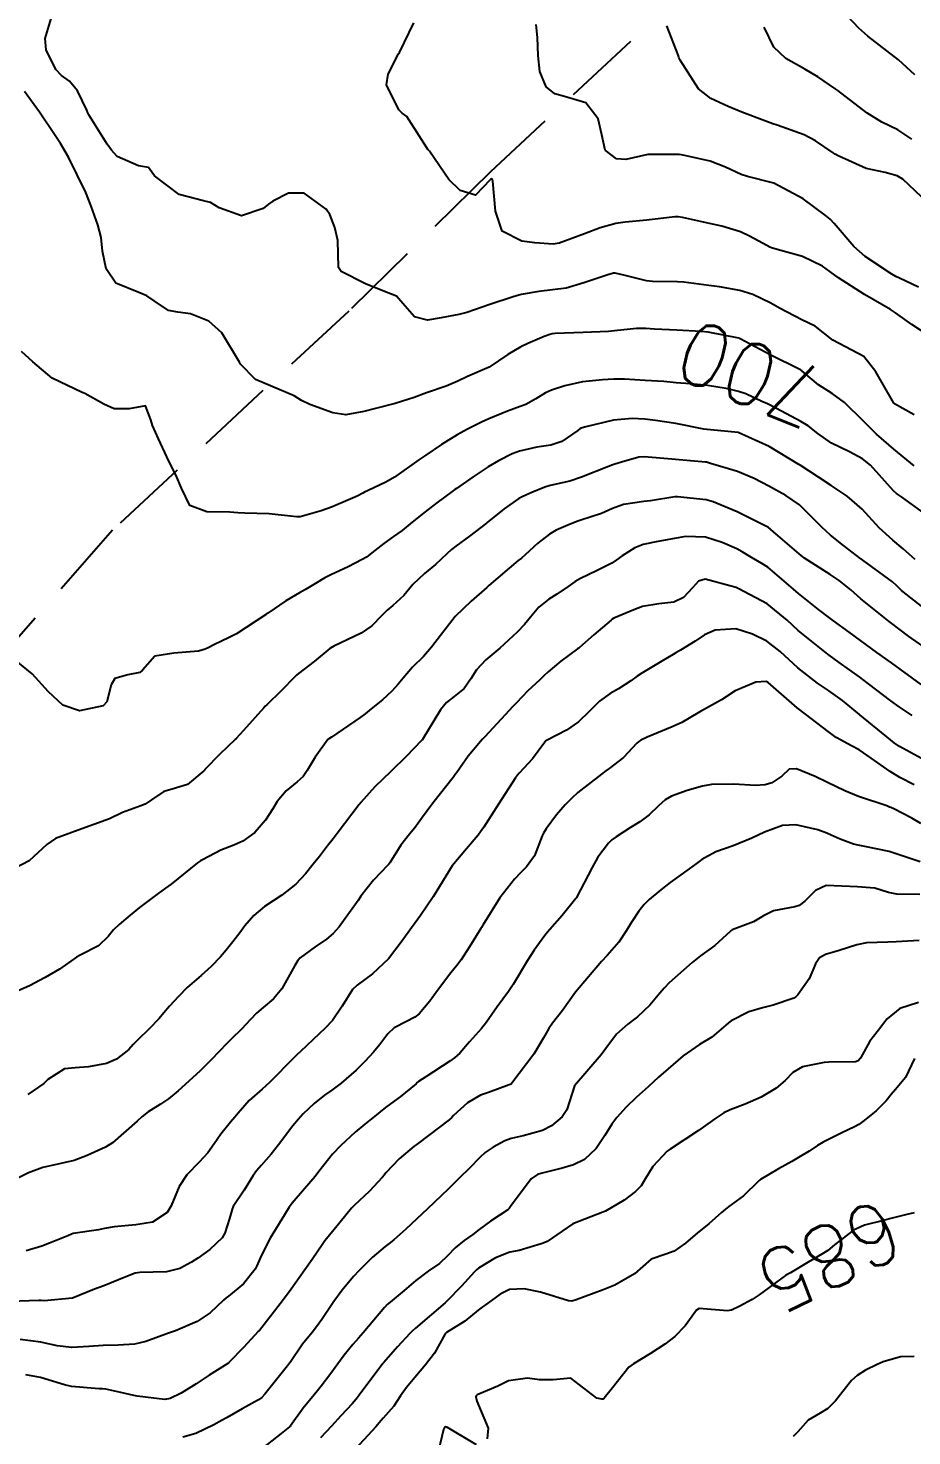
# Model space of a CAD drawing. Header units: metres. Extents: x 298520 to 308411, y 7433745 to 7450750.
# Drawn here: x 300308.3 to 300365, y 7448665.1 to 7448755.3 of the extents above; entities that cross this region are included whole.
import ezdxf
from ezdxf.enums import TextEntityAlignment as Align

# ---------------------------------------------------------------- set-up
doc = ezdxf.new("R2010")
doc.units = ezdxf.units.M
doc.header["$LTSCALE"] = 10
doc.linetypes.add('DASHED', pattern=[0.75, 0.5, -0.25])
for name, color, linetype in [('Cotas', 45, 'Continuous'), ('Curvas de Nivel 1m', 11, 'Continuous'), ('Curvas de Nivel 5m', 15, 'Continuous'), ('Vias Secundárias', 230, 'DASHED')]:
    doc.layers.add(name, color=color, linetype=linetype)
doc.styles.add('Style-STANDARD', font='STANDARD.shx')

msp = doc.modelspace()

# ---------------------------------------------------------------- linework, layer by layer
at = {"layer": 'Curvas de Nivel 1m', "flags": 128}
for points, elevation in [([(300365.195, 7448752.316), (300364.143, 7448753.27), (300362.165, 7448754.78), (300361.593, 7448755.296), (300360.188, 7448756.803)], 706), ([(300365.14, 7448730.515), (300363.882, 7448731.219), (300363.832, 7448731.271), (300363.748, 7448731.408), (300362.693, 7448733.282), (300361.917, 7448734.26), (300359.933, 7448735.31), (300358.804, 7448736.19), (300357.946, 7448736.614), (300356.521, 7448737.354), (300355.956, 7448737.678), (300354.804, 7448738.22), (300353.969, 7448738.479), (300352.661, 7448738.715), (300351.974, 7448738.815), (300350.385, 7448739.018), (300349.977, 7448739.043), (300348.362, 7448739.07), (300347.978, 7448739.114), (300346.54, 7448739.474), (300345.984, 7448739.598), (300345.873, 7448739.593), (300345.503, 7448739.485), (300344.357, 7448739.116), (300343.975, 7448738.98), (300342.842, 7448738.645), (300341.968, 7448738.523), (300341.078, 7448738.427), (300339.963, 7448738.23), (300339.429, 7448738.09), (300337.953, 7448737.58), (300336.471, 7448737.072), (300335.946, 7448736.942), (300334.831, 7448736.724), (300333.942, 7448736.578), (300333.112, 7448736.8), (300332.369, 7448737.644), (300331.96, 7448738.12), (300331.192, 7448738.43), (300329.972, 7448738.914), (300328.417, 7448739.693), (300328.241, 7448739.952), (300328.199, 7448741.688), (300328.011, 7448742.532), (300327.687, 7448743.362), (300327.456, 7448743.698), (300326.038, 7448744.715), (300325.045, 7448744.723), (300324.03, 7448744.205), (300323.754, 7448744.017), (300323.416, 7448743.749), (300322.018, 7448743.268), (300320.59, 7448743.784), (300320.028, 7448744.126), (300319.59, 7448744.233), (300318.035, 7448744.634), (300316.442, 7448745.834), (300316.287, 7448746.069), (300316.058, 7448746.38), (300315.431, 7448746.474), (300314.065, 7448747.083), (300313.681, 7448747.478), (300313.422, 7448747.87), (300312.244, 7448749.735), (300312.165, 7448749.879), (300312.104, 7448750.036), (300311.506, 7448751.278), (300310.993, 7448751.897), (300310.497, 7448752.275), (300310.13, 7448752.65), (300309.494, 7448753.916), (300309.44, 7448754.631), (300309.829, 7448755.913)], 701), ([(300365.937, 7448735.693), (300364.992, 7448736.302), (300363.951, 7448737.053), (300363.617, 7448737.273), (300361.962, 7448738.227), (300360.301, 7448739.307), (300359.976, 7448739.542), (300359.258, 7448740.047), (300357.993, 7448740.672), (300356.205, 7448741.153), (300356.001, 7448741.216), (300355.901, 7448741.26), (300355.698, 7448741.365), (300354.595, 7448741.968), (300354.011, 7448742.239), (300352.813, 7448742.604), (300352.017, 7448742.777), (300350.284, 7448743.164), (300350.021, 7448743.214), (300349.798, 7448743.211), (300348.018, 7448742.985), (300346.628, 7448742.863), (300346.016, 7448742.784), (300345.01, 7448742.493), (300344.009, 7448742.111), (300342.381, 7448741.524), (300342.002, 7448741.466), (300340.836, 7448741.542), (300340.004, 7448741.657), (300338.735, 7448742.294), (300338.311, 7448743.576), (300338.135, 7448745.495), (300338.124, 7448745.579), (300338.098, 7448745.624), (300338.053, 7448745.633), (300338.007, 7448745.627), (300337.959, 7448745.581), (300337.029, 7448744.599), (300336.042, 7448744.905), (300335.312, 7448745.607), (300334.071, 7448747.412), (300333.979, 7448747.529), (300333.906, 7448747.623), (300333.553, 7448748.155), (300332.632, 7448749.642), (300332.32, 7448749.862), (300332.107, 7448750.058), (300331.324, 7448751.658), (300331.433, 7448752.354), (300332.093, 7448753.65), (300332.11, 7448753.683), (300332.144, 7448753.75), (300332.772, 7448755.032), (300333.066, 7448755.637)], 702), ([(300365.418, 7448738.699), (300364.204, 7448739.267), (300363.975, 7448739.38), (300363.717, 7448739.532), (300361.994, 7448740.664), (300361.272, 7448741.297), (300360.018, 7448742.78), (300359.76, 7448743.053), (300359.449, 7448743.319), (300358.038, 7448744.372), (300356.149, 7448745.359), (300356.053, 7448745.393), (300354.461, 7448745.788), (300354.058, 7448745.918), (300353.051, 7448746.383), (300352.067, 7448746.769), (300350.331, 7448747.166), (300350.071, 7448747.194), (300349.846, 7448747.209), (300348.07, 7448747.196), (300346.661, 7448746.88), (300346.067, 7448746.925), (300345.347, 7448747.487), (300345.119, 7448748.453), (300344.892, 7448749.492), (300344.108, 7448750.518), (300342.72, 7448750.915), (300342.116, 7448751.101), (300341.563, 7448751.536), (300341.151, 7448752.522), (300341.037, 7448753.541), (300341.005, 7448754.697), (300340.924, 7448755.542)], 703), ([(300366.036, 7448744.085), (300364.794, 7448745.259), (300364.41, 7448745.618), (300364.059, 7448745.837), (300363.282, 7448746.056), (300362.063, 7448746.312), (300360.266, 7448747.113), (300360.072, 7448747.223), (300360.02, 7448747.258), (300359.945, 7448747.312), (300358.823, 7448748.071), (300358.084, 7448748.472), (300356.365, 7448749.083), (300356.091, 7448749.177), (300355.57, 7448749.365), (300354.101, 7448749.923), (300353.211, 7448750.289), (300352.114, 7448750.802), (300351.322, 7448751.418), (300350.141, 7448753.248), (300350.083, 7448753.371), (300350.067, 7448753.431), (300350.038, 7448753.538), (300349.282, 7448755.443)], 704), ([(300365.797, 7448724.184), (300364.343, 7448725.262), (300364.021, 7448725.473), (300363.817, 7448725.652), (300362.34, 7448727.285), (300361.839, 7448727.687), (300361.009, 7448728.135), (300359.854, 7448728.695), (300358.965, 7448729.323), (300358.348, 7448729.813), (300357.87, 7448730.096), (300356.315, 7448730.92), (300355.881, 7448731.147), (300355.735, 7448731.216), (300355.379, 7448731.368), (300354.36, 7448731.856), (300353.889, 7448732.021), (300353.086, 7448732.203), (300351.893, 7448732.399), (300350.81, 7448732.504), (300349.894, 7448732.577), (300349.098, 7448732.645), (300347.896, 7448732.723), (300346.575, 7448732.795), (300345.896, 7448732.798), (300345.157, 7448732.753), (300343.894, 7448732.625), (300342.743, 7448732.368), (300341.889, 7448732.098), (300341.502, 7448731.918), (300340.895, 7448731.54), (300340.245, 7448731.181), (300339.878, 7448731.046), (300339.067, 7448730.754), (300337.87, 7448730.261), (300337.403, 7448730.049), (300336.507, 7448729.594), (300336.091, 7448729.366), (300335.857, 7448729.23), (300334.854, 7448728.604), (300333.837, 7448727.924), (300333.655, 7448727.804), (300333.401, 7448727.626), (300331.822, 7448726.527), (300331.267, 7448726.207), (300330.139, 7448725.667), (300329.919, 7448725.561), (300329.811, 7448725.505), (300329.444, 7448725.311), (300327.802, 7448724.588), (300327.14, 7448724.366), (300325.796, 7448723.98), (300325.549, 7448723.969), (300323.797, 7448724.171), (300322.247, 7448724.213), (300321.798, 7448724.243), (300321.286, 7448724.287), (300319.798, 7448724.294), (300318.708, 7448724.713), (300318.178, 7448725.806), (300317.822, 7448726.677), (300317.432, 7448727.419), (300317.243, 7448727.819), (300316.706, 7448728.971), (300316.328, 7448729.833), (300316.217, 7448730.186), (300315.875, 7448731.098), (300314.833, 7448730.891), (300313.873, 7448730.891), (300313.201, 7448731.195), (300311.987, 7448731.888), (300311.884, 7448731.937), (300311.816, 7448731.958), (300309.897, 7448732.867), (300308.654, 7448733.923), (300307.919, 7448734.582)], 699), ([(300365.199, 7448721.248), (300364.441, 7448721.931), (300363.775, 7448722.478), (300362.91, 7448723.279), (300361.801, 7448724.465), (300360.84, 7448725.3), (300359.82, 7448725.987), (300359.016, 7448726.513), (300357.832, 7448727.291), (300357.756, 7448727.341), (300355.85, 7448728.488), (300353.863, 7448729.39), (300351.865, 7448729.576), (300351.669, 7448729.608), (300349.868, 7448729.954), (300348.569, 7448730.148), (300347.871, 7448730.228), (300347.062, 7448730.277), (300345.87, 7448730.171), (300344.106, 7448729.747), (300343.865, 7448729.682), (300343.745, 7448729.63), (300343.587, 7448729.513), (300342.558, 7448728.817), (300341.849, 7448728.58), (300340.95, 7448728.436), (300339.842, 7448728.186), (300339.386, 7448728.011), (300338.501, 7448727.57), (300337.829, 7448727.176), (300336.877, 7448726.535), (300335.815, 7448725.802), (300335.694, 7448725.722), (300335.522, 7448725.603), (300334.542, 7448724.876), (300333.8, 7448724.306), (300332.968, 7448723.632), (300332.32, 7448723.107), (300331.779, 7448722.71), (300331.155, 7448722.273), (300330.386, 7448721.664), (300330.033, 7448721.395), (300329.759, 7448721.237), (300328.853, 7448720.783), (300327.749, 7448720.263), (300327.377, 7448720.073), (300326.761, 7448719.71), (300326.124, 7448719.33), (300325.734, 7448719.116), (300324.859, 7448718.596), (300323.714, 7448717.8), (300323.68, 7448717.774), (300323.633, 7448717.741), (300321.7, 7448716.488), (300321.224, 7448716.249), (300320.255, 7448715.784), (300319.896, 7448715.583), (300319.69, 7448715.486), (300319.26, 7448715.368), (300317.687, 7448715.244), (300316.472, 7448715.045), (300315.676, 7448714.141), (300315.514, 7448714.002), (300314.735, 7448713.849), (300313.915, 7448713.611), (300313.663, 7448713.205), (300313.397, 7448712.113), (300313.156, 7448711.867), (300311.639, 7448711.541), (300310.57, 7448711.901), (300309.656, 7448712.761), (300308.614, 7448713.921), (300307.68, 7448714.67)], 698), ([(300365.727, 7448718.175), (300364.324, 7448719.261), (300364.036, 7448719.555), (300363.748, 7448719.815), (300361.857, 7448721.194), (300361.763, 7448721.268), (300361.747, 7448721.275), (300361.731, 7448721.29), (300360.609, 7448722.145), (300359.778, 7448722.799), (300359.232, 7448723.326), (300357.804, 7448724.739), (300356.928, 7448725.349), (300355.819, 7448725.95), (300354.894, 7448726.444), (300353.828, 7448726.885), (300352.085, 7448727.407), (300351.834, 7448727.473), (300351.764, 7448727.481), (300349.836, 7448727.645), (300349.603, 7448727.667), (300347.838, 7448727.82), (300347.505, 7448727.796), (300346.387, 7448727.474), (300345.961, 7448727.35), (300345.831, 7448727.311), (300345.552, 7448727.206), (300343.823, 7448726.511), (300343.064, 7448726.274), (300341.817, 7448725.977), (300341.475, 7448725.874), (300340.632, 7448725.542), (300340.069, 7448725.288), (300339.807, 7448725.144), (300338.867, 7448724.494), (300337.783, 7448723.618), (300337.762, 7448723.602), (300337.737, 7448723.58), (300336.633, 7448722.738), (300335.771, 7448722.106), (300335.483, 7448721.887), (300335.186, 7448721.606), (300334.454, 7448720.915), (300333.75, 7448720.349), (300333.005, 7448719.631), (300332.426, 7448718.946), (300331.722, 7448718.285), (300331.369, 7448718.002), (300331.028, 7448717.657), (300330.374, 7448716.996), (300329.701, 7448716.519), (300327.934, 7448715.696), (300327.691, 7448715.549), (300326.684, 7448714.709), (300325.675, 7448713.927), (300325.56, 7448713.836), (300325.442, 7448713.722), (300324.564, 7448712.826), (300323.646, 7448711.932), (300323.546, 7448711.84), (300323.449, 7448711.743), (300322.147, 7448710.281), (300321.688, 7448709.769), (300321.658, 7448709.734), (300321.622, 7448709.702), (300320.629, 7448708.758), (300319.68, 7448707.789), (300319.644, 7448707.748), (300319.602, 7448707.704), (300318.564, 7448706.83), (300317.583, 7448706.518), (300317.037, 7448706.369), (300316.249, 7448705.833), (300315.842, 7448705.565), (300315.569, 7448705.46), (300314.4, 7448705.016), (300313.561, 7448704.624), (300311.553, 7448703.89), (300310.096, 7448703.353), (300309.539, 7448702.98), (300308.413, 7448701.927), (300307.518, 7448701.464)], 697), ([(300365.697, 7448715.692), (300364.773, 7448716.323), (300363.712, 7448717.138), (300363.54, 7448717.272), (300361.734, 7448718.727), (300361.082, 7448719.3), (300360.341, 7448719.903), (300359.753, 7448720.29), (300358.125, 7448721.336), (300357.766, 7448721.611), (300356.118, 7448723.018), (300355.782, 7448723.306), (300355.75, 7448723.328), (300355.688, 7448723.361), (300353.797, 7448724.309), (300352.268, 7448724.943), (300351.808, 7448725.063), (300349.971, 7448725.268), (300349.81, 7448725.265), (300348.246, 7448725.013), (300347.805, 7448724.953), (300346.515, 7448724.76), (300345.798, 7448724.506), (300345.099, 7448724.184), (300343.787, 7448723.759), (300343.595, 7448723.703), (300343.093, 7448723.517), (300342.191, 7448723.113), (300341.776, 7448722.874), (300341.012, 7448722.296), (300340.208, 7448721.546), (300339.97, 7448721.338), (300339.759, 7448721.172), (300337.882, 7448719.578), (300337.809, 7448719.512), (300337.741, 7448719.447), (300336.743, 7448718.574), (300335.713, 7448717.6), (300334.213, 7448715.622), (300333.687, 7448715.028), (300332.981, 7448714.336), (300332.386, 7448713.643), (300332.068, 7448713.245), (300331.66, 7448712.803), (300331.065, 7448712.243), (300330.342, 7448711.663), (300329.954, 7448711.353), (300329.637, 7448711.112), (300327.791, 7448709.864), (300327.623, 7448709.751), (300327.595, 7448709.728), (300327.569, 7448709.701), (300326.737, 7448708.578), (300326.236, 7448707.714), (300325.975, 7448707.33), (300325.586, 7448706.984), (300324.889, 7448706.417), (300324.32, 7448705.733), (300324.037, 7448705.267), (300323.561, 7448704.527), (300322.874, 7448703.75), (300322.119, 7448703.189), (300321.54, 7448702.932), (300320.692, 7448702.622), (300319.526, 7448701.995), (300319.398, 7448701.919), (300319.207, 7448701.795), (300317.509, 7448700.435), (300317.159, 7448700.171), (300316.673, 7448699.828), (300316.005, 7448699.327), (300315.494, 7448698.936), (300314.892, 7448698.443), (300314.178, 7448697.853), (300313.822, 7448697.513), (300313.471, 7448697.076), (300312.856, 7448696.475), (300311.675, 7448695.887), (300311.452, 7448695.763), (300310.353, 7448694.992), (300309.438, 7448694.451), (300308.434, 7448693.925), (300307.745, 7448693.618)], 696), ([(300365.019, 7448711.249), (300364.182, 7448711.795), (300363.652, 7448712.177), (300362.222, 7448713.284), (300361.669, 7448713.694), (300360.346, 7448714.647), (300359.69, 7448715.115), (300359.416, 7448715.323), (300357.707, 7448716.699), (300356.999, 7448717.347), (300355.728, 7448718.394), (300353.859, 7448719.388), (300353.777, 7448719.423), (300353.743, 7448719.439), (300353.659, 7448719.476), (300351.749, 7448719.978), (300351.312, 7448719.85), (300350.938, 7448719.418), (300350.357, 7448718.801), (300349.729, 7448718.498), (300348.769, 7448718.402), (300347.724, 7448718.229), (300347.175, 7448718.012), (300345.901, 7448717.478), (300345.779, 7448717.413), (300345.712, 7448717.359), (300344.611, 7448716.405), (300343.694, 7448715.608), (300343.64, 7448715.564), (300343.56, 7448715.511), (300342.487, 7448714.72), (300341.678, 7448714.049), (300341.415, 7448713.794), (300341.14, 7448713.535), (300340.383, 7448712.822), (300339.651, 7448712.064), (300339.406, 7448711.794), (300339.189, 7448711.557), (300337.626, 7448709.882), (300337.482, 7448709.724), (300337.354, 7448709.583), (300336.559, 7448708.641), (300335.819, 7448707.598), (300335.732, 7448707.458), (300335.59, 7448707.265), (300334.283, 7448705.619), (300333.563, 7448704.635), (300333.143, 7448704.048), (300332.802, 7448703.638), (300332.247, 7448702.938), (300331.525, 7448701.796), (300331.467, 7448701.707), (300331.416, 7448701.651), (300330.491, 7448700.683), (300329.684, 7448699.668), (300329.612, 7448699.559), (300329.5, 7448699.391), (300328.294, 7448697.688), (300327.909, 7448697.261), (300327.471, 7448696.915), (300326.757, 7448696.414), (300325.795, 7448695.717), (300325.628, 7448695.542), (300325.448, 7448695.228), (300324.609, 7448693.732), (300324.079, 7448693.084), (300323.415, 7448692.527), (300322.995, 7448692.168), (300322.604, 7448691.758), (300322.029, 7448691.131), (300321.39, 7448690.522), (300321.012, 7448690.148), (300320.66, 7448689.777), (300320.035, 7448689.124), (300319.37, 7448688.461), (300318.658, 7448687.801), (300317.973, 7448687.191), (300317.346, 7448686.683), (300316.833, 7448686.333), (300316.051, 7448685.833), (300315.643, 7448685.524), (300315.327, 7448685.237), (300313.761, 7448683.863), (300313.31, 7448683.583), (300312.142, 7448683.044), (300311.301, 7448682.724), (300310.63, 7448682.566), (300309.297, 7448682.278), (300308.374, 7448681.924), (300307.652, 7448681.569)], 694), ([(300365.612, 7448708.485), (300364.203, 7448709.261), (300363.859, 7448709.5), (300363.627, 7448709.686), (300361.671, 7448711.29), (300361.643, 7448711.315), (300360.545, 7448712.2), (300359.658, 7448712.843), (300358.946, 7448713.327), (300357.677, 7448714.303), (300356.561, 7448715.351), (300355.699, 7448716.018), (300354.79, 7448716.46), (300353.707, 7448716.793), (300352.387, 7448716.722), (300351.703, 7448716.405), (300351.104, 7448716.01), (300350.16, 7448715.425), (300349.868, 7448715.252), (300349.69, 7448715.144), (300348.969, 7448714.724), (300347.678, 7448713.949), (300347.383, 7448713.756), (300346.977, 7448713.467), (300346.19, 7448712.949), (300345.66, 7448712.648), (300344.972, 7448712.171), (300344.307, 7448711.5), (300343.636, 7448710.832), (300342.854, 7448710.294), (300341.624, 7448709.673), (300341.542, 7448709.612), (300341.477, 7448709.531), (300340.675, 7448708.472), (300339.83, 7448707.548), (300339.719, 7448707.421), (300339.59, 7448707.24), (300338.505, 7448705.566), (300337.558, 7448704.091), (300337.352, 7448703.785), (300337.195, 7448703.584), (300336.439, 7448702.691), (300335.523, 7448701.6), (300334.305, 7448699.618), (300333.491, 7448698.42), (300333.159, 7448697.96), (300332.929, 7448697.636), (300332.322, 7448696.79), (300331.453, 7448695.65), (300330.426, 7448694.677), (300329.436, 7448693.959), (300329.149, 7448693.674), (300328.485, 7448692.616), (300327.849, 7448691.693), (300327.398, 7448691.199), (300326.617, 7448690.482), (300325.8, 7448689.716), (300325.588, 7448689.511), (300325.379, 7448689.307), (300323.833, 7448687.743), (300323.595, 7448687.511), (300323.356, 7448687.298), (300322.527, 7448686.577), (300321.809, 7448685.765), (300321.601, 7448685.496), (300321.327, 7448685.17), (300320.692, 7448684.404), (300320.27, 7448683.78), (300319.867, 7448683.222), (300319.301, 7448682.609), (300318.521, 7448681.802), (300318.037, 7448681.053), (300317.521, 7448679.816), (300317.259, 7448679.379), (300316.319, 7448678.763), (300315.25, 7448678.591), (300313.864, 7448678.475), (300313.248, 7448678.357), (300312.848, 7448678.273), (300311.244, 7448678.035), (300311.13, 7448678.005), (300310.885, 7448677.894), (300309.727, 7448677.413), (300309.233, 7448677.24), (300308.223, 7448676.93)], 693), ([(300365.134, 7448706.792), (300364.225, 7448707.261), (300363.599, 7448707.648), (300362.393, 7448708.501), (300361.619, 7448709.033), (300361.127, 7448709.297), (300360.155, 7448709.839), (300359.632, 7448710.219), (300358.185, 7448711.335), (300357.647, 7448711.746), (300355.788, 7448713.359), (300355.664, 7448713.42), (300354.99, 7448713.37), (300353.664, 7448712.816), (300352.804, 7448712.25), (300351.646, 7448711.617), (300351.511, 7448711.545), (300351.307, 7448711.413), (300350.256, 7448710.804), (300349.634, 7448710.527), (300348.022, 7448709.849), (300347.625, 7448709.667), (300347.498, 7448709.588), (300347.372, 7448709.463), (300346.518, 7448708.562), (300345.598, 7448707.837), (300345.388, 7448707.691), (300345.105, 7448707.487), (300343.581, 7448706.301), (300343.169, 7448705.922), (300342.78, 7448705.518), (300342.217, 7448704.873), (300341.557, 7448703.975), (300341.384, 7448703.702), (300341.304, 7448703.532), (300340.813, 7448702.258), (300340.298, 7448701.542), (300339.901, 7448701.165), (300339.515, 7448700.764), (300338.59, 7448699.564), (300337.485, 7448697.807), (300337.406, 7448697.658), (300337.363, 7448697.581), (300336.643, 7448696.411), (300336.112, 7448695.593), (300335.833, 7448695.212), (300335.444, 7448694.75), (300334.583, 7448693.613), (300334.107, 7448692.935), (300333.41, 7448692.117), (300333.138, 7448691.902), (300332.595, 7448691.638), (300331.816, 7448691.228), (300331.395, 7448690.83), (300330.888, 7448690.155), (300330.482, 7448689.659), (300329.956, 7448689.085), (300329.371, 7448688.521), (300328.412, 7448687.684), (300327.82, 7448687.229), (300327.351, 7448686.898), (300326.68, 7448686.37), (300325.985, 7448685.713), (300325.674, 7448685.372), (300325.325, 7448684.947), (300324.399, 7448683.734), (300323.923, 7448683.122), (300323.293, 7448682.395), (300322.988, 7448682.053), (300322.777, 7448681.755), (300322.206, 7448680.828), (300321.501, 7448679.768), (300321.421, 7448679.608), (300321.255, 7448679.002), (300320.965, 7448678.054), (300320.795, 7448677.774), (300319.989, 7448677.025), (300319.223, 7448676.455), (300318.82, 7448676.195), (300318.064, 7448675.807), (300317.211, 7448675.583), (300315.505, 7448675.542), (300315.21, 7448675.503), (300314.618, 7448675.26), (300313.201, 7448674.689), (300312.601, 7448674.474), (300311.193, 7448673.89), (300309.365, 7448673.734), (300309.191, 7448673.742), (300309.023, 7448673.744), (300307.19, 7448673.69)], 692), ([(300365.564, 7448704.317), (300364.985, 7448704.666), (300363.833, 7448705.266), (300363.65, 7448705.346), (300363.574, 7448705.378), (300363.397, 7448705.45), (300361.581, 7448706.051), (300360.693, 7448706.412), (300359.589, 7448706.952), (300358.805, 7448707.328), (300357.6, 7448707.815), (300357.142, 7448707.802), (300356.662, 7448707.349), (300356.023, 7448706.922), (300355.587, 7448706.805), (300354.972, 7448706.755), (300353.587, 7448706.839), (300352.163, 7448706.828), (300351.586, 7448706.72), (300350.587, 7448706.429), (300349.579, 7448706.084), (300349.18, 7448705.841), (300348.751, 7448705.448), (300348.151, 7448704.87), (300347.563, 7448704.431), (300346.97, 7448704.055), (300346.042, 7448703.475), (300345.756, 7448703.272), (300345.547, 7448703.066), (300344.87, 7448702.153), (300344.508, 7448701.495), (300343.504, 7448699.579), (300343.476, 7448699.537), (300343.457, 7448699.51), (300342.58, 7448698.425), (300341.797, 7448697.527), (300341.638, 7448697.361), (300341.469, 7448697.152), (300340.789, 7448696.207), (300340.354, 7448695.541), (300339.437, 7448694.006), (300339.148, 7448693.563), (300338.422, 7448692.566), (300337.723, 7448691.577), (300337.587, 7448691.392), (300337.399, 7448691.173), (300336.649, 7448690.329), (300336.023, 7448689.594), (300335.679, 7448689.297), (300335.378, 7448689.097), (300333.839, 7448688.094), (300333.365, 7448687.791), (300333.283, 7448687.711), (300333.215, 7448687.631), (300332.191, 7448686.801), (300331.341, 7448686.175), (300331.042, 7448685.948), (300330.676, 7448685.657), (300329.934, 7448685.056), (300329.321, 7448684.527), (300328.386, 7448683.684), (300327.862, 7448683.134), (300327.294, 7448682.421), (300326.983, 7448682.008), (300326.751, 7448681.705), (300326.074, 7448680.913), (300325.265, 7448679.975), (300325.074, 7448679.723), (300324.775, 7448679.244), (300323.859, 7448677.741), (300323.64, 7448677.341), (300323.223, 7448676.45), (300323.007, 7448675.961), (300322.891, 7448675.753), (300322.149, 7448674.815), (300321.195, 7448674.021), (300321.049, 7448673.917), (300320.877, 7448673.773), (300320.009, 7448672.957), (300319.179, 7448672.401), (300317.794, 7448671.811), (300317.341, 7448671.647), (300317.169, 7448671.583), (300315.884, 7448671.11), (300315.16, 7448670.953), (300314.129, 7448670.885), (300313.158, 7448670.872), (300312.239, 7448670.796), (300311.155, 7448670.729), (300310.208, 7448670.849), (300309.16, 7448671.067), (300307.837, 7448671.256)], 691), ([(300365.508, 7448699.769), (300364.042, 7448699.795), (300363.509, 7448699.9), (300362.618, 7448700.173), (300361.513, 7448700.272), (300360.513, 7448700.305), (300359.513, 7448700.34), (300358.815, 7448700.022), (300358.133, 7448699.334), (300357.764, 7448699.073), (300357.498, 7448698.989), (300356.124, 7448698.724), (300355.489, 7448698.406), (300354.84, 7448698.012), (300353.475, 7448697.498), (300353.409, 7448697.455), (300353.343, 7448697.391), (300352.371, 7448696.494), (300351.457, 7448695.831), (300350.911, 7448695.418), (300349.44, 7448694.107), (300349.109, 7448693.771), (300348.84, 7448693.446), (300348.19, 7448692.683), (300347.41, 7448691.939), (300347.143, 7448691.727), (300346.782, 7448691.466), (300346.053, 7448690.817), (300345.387, 7448689.893), (300345.086, 7448689.484), (300343.363, 7448687.51), (300342.888, 7448685.967), (300342.583, 7448685.518), (300341.899, 7448684.952), (300341.324, 7448684.648), (300340.08, 7448684.308), (300339.319, 7448684.127), (300338.896, 7448683.986), (300338.147, 7448683.572), (300337.655, 7448683.229), (300337.303, 7448682.915), (300336.642, 7448682.237), (300335.981, 7448681.593), (300335.635, 7448681.241), (300335.276, 7448680.889), (300333.945, 7448679.62), (300333.256, 7448678.974), (300332.56, 7448678.327), (300331.798, 7448677.644), (300331.489, 7448677.397), (300331.236, 7448677.205), (300330.391, 7448676.497), (300329.559, 7448675.675), (300329.209, 7448675.293), (300328.472, 7448674.416), (300327.946, 7448673.692), (300327.648, 7448673.235), (300327.181, 7448672.533), (300326.829, 7448672.051), (300326.546, 7448671.706), (300325.933, 7448670.94), (300325.144, 7448669.773), (300325.122, 7448669.742), (300325.106, 7448669.721), (300324.975, 7448669.556), (300323.519, 7448667.744), (300323.327, 7448667.539), (300323.117, 7448667.387), (300322.065, 7448666.804), (300321.1, 7448666.254), (300320.791, 7448666.079), (300320.242, 7448665.779), (300319.087, 7448665.225), (300318.268, 7448664.986)], 689), ([(300365.469, 7448696.83), (300364.001, 7448696.731), (300363.467, 7448696.716), (300362.082, 7448696.668), (300361.465, 7448696.541), (300360.337, 7448696.182), (300359.459, 7448695.933), (300359.071, 7448695.709), (300358.821, 7448695.326), (300358.414, 7448694.36), (300357.694, 7448693.337), (300357.562, 7448693.207), (300357.43, 7448693.124), (300356.103, 7448692.673), (300355.42, 7448692.515), (300354.548, 7448692.241), (300353.407, 7448691.668), (300353.243, 7448691.554), (300353.064, 7448691.393), (300352.171, 7448690.626), (300351.39, 7448690.156), (300350.339, 7448689.426), (300349.374, 7448688.596), (300348.762, 7448688.053), (300348.104, 7448687.453), (300347.716, 7448687.098), (300347.353, 7448686.781), (300346.677, 7448686.133), (300346.081, 7448685.473), (300345.762, 7448685.042), (300345.321, 7448684.332), (300344.768, 7448683.488), (300344.014, 7448682.787), (300343.297, 7448682.443), (300342.59, 7448682.22), (300341.289, 7448681.91), (300340.999, 7448681.822), (300340.602, 7448681.54), (300339.265, 7448679.766), (300339.18, 7448679.645), (300339.089, 7448679.562), (300337.995, 7448678.833), (300337.25, 7448678.299), (300336.844, 7448677.987), (300336.299, 7448677.589), (300335.711, 7448677.12), (300335.228, 7448676.613), (300334.711, 7448676.117), (300333.997, 7448675.618), (300333.207, 7448675.027), (300332.451, 7448674.387), (300331.565, 7448673.646), (300331.36, 7448673.48), (300331.189, 7448673.305), (300329.814, 7448671.67), (300329.516, 7448671.326), (300329.162, 7448670.919), (300328.601, 7448670.235), (300328.197, 7448669.689), (300327.754, 7448669.076), (300327.129, 7448668.26), (300326.883, 7448667.944), (300326.677, 7448667.704), (300325.975, 7448666.847), (300325.165, 7448665.719), (300325.134, 7448665.678), (300325.092, 7448665.64), (300324.572, 7448665.212), (300323.076, 7448664.042)], 688), ([(300365.427, 7448692.853), (300364.221, 7448692.462), (300363.411, 7448691.808), (300363.184, 7448691.495), (300363.013, 7448691.274), (300362.312, 7448690.363), (300361.699, 7448689.287), (300361.556, 7448689.113), (300361.379, 7448689.05), (300359.68, 7448689.014), (300359.378, 7448688.999), (300357.981, 7448688.727), (300357.368, 7448688.353), (300356.865, 7448687.84), (300356.291, 7448687.351), (300355.347, 7448686.779), (300354.304, 7448686.337), (300353.342, 7448685.978), (300352.948, 7448685.784), (300352.362, 7448685.4), (300351.777, 7448684.957), (300351.325, 7448684.635), (300349.498, 7448683.437), (300349.385, 7448683.366), (300349.311, 7448683.31), (300348.4, 7448682.345), (300347.854, 7448681.454), (300347.634, 7448681.102), (300347.276, 7448680.732), (300346.552, 7448680.185), (300345.348, 7448679.479), (300345.289, 7448679.453), (300345.262, 7448679.438), (300345.187, 7448679.406), (300343.254, 7448678.654), (300342.586, 7448678.181), (300341.611, 7448677.526), (300341.358, 7448677.412), (300341.241, 7448677.369), (300339.825, 7448676.96), (300339.232, 7448676.837), (300338.309, 7448676.487), (300337.216, 7448675.813), (300337.086, 7448675.711), (300336.963, 7448675.582), (300336.129, 7448674.666), (300335.194, 7448673.71), (300335.079, 7448673.602), (300333.176, 7448671.972), (300332.995, 7448671.812), (300332.813, 7448671.634), (300332.029, 7448670.772), (300331.145, 7448669.78), (300331.082, 7448669.713), (300331.035, 7448669.652), (300330.76, 7448669.277), (300329.57, 7448667.673), (300329.376, 7448667.419), (300329.115, 7448667.13), (300328.409, 7448666.382), (300327.802, 7448665.693), (300327.461, 7448665.325), (300327.085, 7448664.954)], 687), ([(300365.167, 7448689.252), (300364.588, 7448688.034), (300363.953, 7448687.264), (300363.663, 7448686.954), (300363.346, 7448686.554), (300362.711, 7448685.904), (300361.942, 7448685.284), (300361.588, 7448685.03), (300361.329, 7448684.877), (300360.511, 7448684.489), (300359.319, 7448683.895), (300358.958, 7448683.682), (300358.404, 7448683.329), (300357.739, 7448682.903), (300357.303, 7448682.654), (300356.455, 7448682.193), (300355.285, 7448681.494), (300355.215, 7448681.44), (300355.142, 7448681.371), (300354.194, 7448680.46), (300353.267, 7448679.767), (300353.047, 7448679.611), (300352.802, 7448679.395), (300351.99, 7448678.668), (300351.25, 7448678.075), (300350.483, 7448677.421), (300349.765, 7448676.902), (300349.232, 7448676.719), (300348.281, 7448676.396), (300347.213, 7448675.46), (300345.957, 7448674.721), (300345.202, 7448674.421), (300343.482, 7448673.792), (300343.195, 7448673.699), (300342.982, 7448673.725), (300341.2, 7448674.287), (300340.14, 7448674.484), (300339.202, 7448674.442), (300338.616, 7448674.148), (300337.815, 7448673.574), (300337.444, 7448673.323), (300337.188, 7448673.117), (300336.346, 7448672.424), (300335.174, 7448671.692), (300335.079, 7448671.601), (300334.389, 7448670.377), (300333.821, 7448669.62), (300333.135, 7448668.815), (300332.599, 7448668.164), (300332.225, 7448667.639), (300331.783, 7448666.973), (300331.101, 7448666.2), (300330.845, 7448665.906), (300330.633, 7448665.657), (300329.076, 7448663.963)], 686), ([(300365.152, 7448670.165), (300364.272, 7448670.139), (300363.148, 7448669.805), (300362.774, 7448669.647), (300362.028, 7448669.281), (300361.483, 7448668.943), (300361.136, 7448668.615), (300360.107, 7448667.305), (300359.614, 7448666.814), (300359.111, 7448666.531), (300358.359, 7448666.073), (300357.684, 7448665.334), (300357.395, 7448665.032)], 684)]:
    msp.add_lwpolyline(points, dxfattribs=dict(at, elevation=elevation))
at = {"layer": 'Curvas de Nivel 5m', "flags": 128}
for points, elevation in [([(300365.005, 7448748.179), (300364.088, 7448748.776), (300363.073, 7448749.28), (300362.102, 7448749.883), (300360.248, 7448751.309), (300360.124, 7448751.4), (300358.978, 7448752.174), (300358.136, 7448752.668), (300356.908, 7448753.352), (300356.154, 7448754.088), (300355.53, 7448755.366)], 705), ([(300365.139, 7448727.25), (300363.848, 7448728.306), (300362.721, 7448729.281), (300361.871, 7448730.141), (300360.682, 7448731.302), (300359.889, 7448731.875), (300359.014, 7448732.443), (300357.939, 7448733.339), (300357.903, 7448733.368), (300357.848, 7448733.396), (300355.918, 7448734.356), (300353.989, 7448735.389), (300353.954, 7448735.411), (300353.933, 7448735.419), (300353.895, 7448735.428), (300351.937, 7448735.811), (300351.494, 7448735.858), (300349.938, 7448735.936), (300348.502, 7448736.015), (300347.939, 7448736.047), (300347.354, 7448736.051), (300345.937, 7448735.9), (300345.555, 7448735.865), (300343.936, 7448735.8), (300342.127, 7448735.719), (300341.935, 7448735.705), (300341.793, 7448735.672), (300341.432, 7448735.535), (300340.382, 7448735.09), (300339.923, 7448734.869), (300339.091, 7448734.387), (300337.903, 7448733.58), (300336.522, 7448732.969), (300335.894, 7448732.666), (300335.139, 7448732.359), (300333.886, 7448731.925), (300333.093, 7448731.632), (300331.879, 7448731.241), (300330.609, 7448730.929), (300329.874, 7448730.739), (300328.71, 7448730.526), (300327.872, 7448730.635), (300326.411, 7448731.181), (300325.88, 7448731.431), (300325.404, 7448731.725), (300323.889, 7448732.374), (300322.916, 7448732.778), (300321.968, 7448733.769), (300321.905, 7448733.894), (300320.767, 7448735.782), (300319.94, 7448736.51), (300318.762, 7448736.985), (300317.946, 7448737.091), (300317.339, 7448737.211), (300316.432, 7448737.833), (300315.958, 7448738.149), (300315.439, 7448738.367), (300313.969, 7448738.957), (300313.352, 7448739.869), (300313.124, 7448741.003), (300313.035, 7448741.875), (300312.818, 7448742.685), (300312.397, 7448743.884), (300312.036, 7448744.759), (300311.49, 7448745.896), (300310.927, 7448747.039), (300310.417, 7448747.907), (300310.081, 7448748.419), (300309.075, 7448749.92), (300308.116, 7448751.24)], 700), ([(300365.592, 7448713.241), (300363.683, 7448714.611), (300362.743, 7448715.28), (300361.701, 7448716.051), (300360.988, 7448716.583), (300359.965, 7448717.316), (300359.716, 7448717.503), (300359.016, 7448718.035), (300357.739, 7448719.06), (300357.413, 7448719.343), (300355.757, 7448720.747), (300355.387, 7448720.993), (300354.722, 7448721.376), (300354.122, 7448721.74), (300353.768, 7448721.92), (300352.834, 7448722.338), (300351.775, 7448722.668), (300350.49, 7448722.708), (300349.774, 7448722.584), (300348.718, 7448722.392), (300347.77, 7448722.197), (300347.243, 7448721.99), (300346.418, 7448721.473), (300346.046, 7448721.191), (300345.758, 7448721.004), (300344.786, 7448720.527), (300343.748, 7448720.024), (300343.423, 7448719.836), (300342.959, 7448719.518), (300342.236, 7448719.024), (300341.73, 7448718.7), (300341.079, 7448718.18), (300340.542, 7448717.542), (300340.176, 7448717.078), (300339.703, 7448716.581), (300338.576, 7448715.567), (300337.685, 7448714.809), (300337.096, 7448714.169), (300336.736, 7448713.589), (300336.288, 7448712.97), (300335.656, 7448712.456), (300335.174, 7448712.084), (300334.789, 7448711.613), (300333.624, 7448709.701), (300333.597, 7448709.657), (300333.571, 7448709.631), (300332.602, 7448708.646), (300331.593, 7448707.65), (300330.574, 7448706.669), (300329.674, 7448705.669), (300329.628, 7448705.613), (300329.572, 7448705.546), (300328.163, 7448703.691), (300327.897, 7448703.345), (300327.541, 7448702.882), (300327.02, 7448702.216), (300326.626, 7448701.709), (300326.134, 7448701.097), (300325.51, 7448700.429), (300324.61, 7448699.733), (300323.495, 7448698.997), (300322.815, 7448698.431), (300322.243, 7448697.762), (300321.918, 7448697.324), (300321.467, 7448696.734), (300321.04, 7448696.193), (300320.686, 7448695.778), (300320.085, 7448695.145), (300319.441, 7448694.586), (300318.544, 7448693.803), (300317.996, 7448693.24), (300317.415, 7448692.609), (300317.046, 7448692.186), (300316.75, 7448691.827), (300316.092, 7448691.137), (300315.389, 7448690.462), (300315.079, 7448690.15), (300314.796, 7448689.846), (300314.02, 7448689.21), (300313.374, 7448688.94), (300312.211, 7448688.717), (300311.371, 7448688.661), (300310.67, 7448688.597), (300309.608, 7448687.908), (300309.491, 7448687.779), (300309.359, 7448687.663), (300308.325, 7448686.948)], 695), ([(300365.532, 7448701.854), (300364.624, 7448702.166), (300363.542, 7448702.517), (300361.977, 7448702.855), (300361.547, 7448702.925), (300361.252, 7448702.998), (300360.392, 7448703.307), (300359.817, 7448703.577), (300359.557, 7448703.697), (300358.973, 7448703.911), (300357.562, 7448704.237), (300356.713, 7448704.197), (300355.557, 7448703.773), (300354.748, 7448703.372), (300353.546, 7448702.897), (300352.425, 7448702.516), (300351.532, 7448702.016), (300351.188, 7448701.755), (300350.715, 7448701.422), (300349.514, 7448700.544), (300348.896, 7448700.059), (300348.168, 7448699.453), (300347.828, 7448699.127), (300347.492, 7448698.701), (300346.995, 7448697.95), (300346.706, 7448697.468), (300346.214, 7448696.724), (300345.457, 7448695.866), (300345.11, 7448695.485), (300343.433, 7448693.51), (300342.6, 7448692.334), (300341.967, 7448691.524), (300341.735, 7448691.191), (300341.393, 7448690.576), (300340.769, 7448689.539), (300339.364, 7448687.668), (300339.304, 7448687.62), (300339.184, 7448687.562), (300337.855, 7448687.075), (300337.353, 7448686.898), (300336.508, 7448686.426), (300335.616, 7448685.597), (300335.479, 7448685.451), (300335.33, 7448685.318), (300334.017, 7448684.317), (300333.314, 7448683.784), (300333.224, 7448683.721), (300333.094, 7448683.632), (300332.124, 7448682.818), (300331.287, 7448681.924), (300331.165, 7448681.771), (300331.066, 7448681.652), (300330.204, 7448680.73), (300329.265, 7448679.86), (300329.081, 7448679.673), (300328.347, 7448678.777), (300327.465, 7448677.698), (300327.37, 7448677.57), (300327.238, 7448677.387), (300326.549, 7448676.381), (300326.081, 7448675.711), (300325.713, 7448675.21), (300325.201, 7448674.482), (300324.662, 7448673.728), (300323.174, 7448671.834), (300323.132, 7448671.791), (300323.098, 7448671.751), (300322.173, 7448670.745), (300321.223, 7448669.769), (300321.183, 7448669.729), (300321.142, 7448669.703), (300319.951, 7448668.966), (300319.129, 7448668.396), (300318.149, 7448667.805), (300317.462, 7448667.47), (300317.116, 7448667.392), (300315.346, 7448667.611), (300315.12, 7448667.658), (300314.3, 7448667.852), (300313.328, 7448668.07), (300313.125, 7448668.088), (300312.905, 7448668.092), (300311.126, 7448668.23), (300310.685, 7448668.337), (300309.132, 7448668.802), (300308.194, 7448668.984)], 690), ([(300365.146, 7448679.37), (300364.678, 7448679.256), (300363.553, 7448678.974), (300363.259, 7448678.886), (300361.97, 7448678.569), (300361.253, 7448678.264), (300360.047, 7448677.308), (300359.604, 7448676.948), (300359.234, 7448676.719), (300358.356, 7448676.199), (300357.216, 7448675.525), (300357.094, 7448675.462), (300356.893, 7448675.345), (300355.2, 7448674.117), (300354.755, 7448673.817), (300353.968, 7448673.382), (300353.443, 7448673.133), (300353.188, 7448673.095), (300351.373, 7448673.226), (300351.189, 7448673.125), (300350.467, 7448672.127), (300349.797, 7448671.43), (300349.158, 7448670.938), (300348.247, 7448670.354), (300347.145, 7448669.692), (300346.853, 7448669.464), (300345.799, 7448668.149), (300345.27, 7448667.488), (300345.188, 7448667.423), (300345.122, 7448667.413), (300344.795, 7448667.493), (300343.136, 7448668.774), (300341.998, 7448668.658), (300341.134, 7448668.66), (300340.354, 7448668.76), (300339.133, 7448668.589), (300338.45, 7448668.246), (300337.124, 7448667.692), (300337.059, 7448667.645), (300337.043, 7448667.581), (300337.119, 7448667.302), (300337.831, 7448665.573), (300337.778, 7448664.881)], 685), ([(300337.082, 7448664.489), (300335.222, 7448665.599), (300335.093, 7448665.639), (300335.066, 7448665.628), (300335.043, 7448665.601), (300334.965, 7448665.475), (300334.516, 7448663.608)], 685)]:
    msp.add_lwpolyline(points, dxfattribs=dict(at, elevation=elevation))
at = {"layer": 'Vias Secundárias'}
msp.add_lwpolyline([(300581.839, 7448671.4), (300579.435, 7448668.198), (300577.208, 7448665.085), (300571.865, 7448665.974), (300563.137, 7448675.314), (300537.908, 7448701.248), (300521.862, 7448716.056), (300504.394, 7448736.372), (300479.086, 7448759.802), (300453.149, 7448784.223), (300438.436, 7448794.311), (300430.956, 7448797.424), (300422.208, 7448799.125), (300407.424, 7448792.721), (300376.498, 7448777.384), (300360.718, 7448767.3), (300352.435, 7448759.562), (300337.996, 7448746.093), (300328.896, 7448737.169), (300313.756, 7448723.115), (300305.903, 7448714.176)], dxfattribs=at)

# ---------------------------------------------------------------- texts
at = {"layer": 'Cotas', "style": 'Style-STANDARD'}
for s, rotation, p in [('700', 157.89066, (300354.617, 7448733.14, 700)), ('685', 206.06997, (300359.748, 7448676.591, 685))]:
    msp.add_text(s, height=4, rotation=rotation, dxfattribs=at).set_placement(p, align=Align.MIDDLE_CENTER)

doc.saveas('drawing.dxf')
